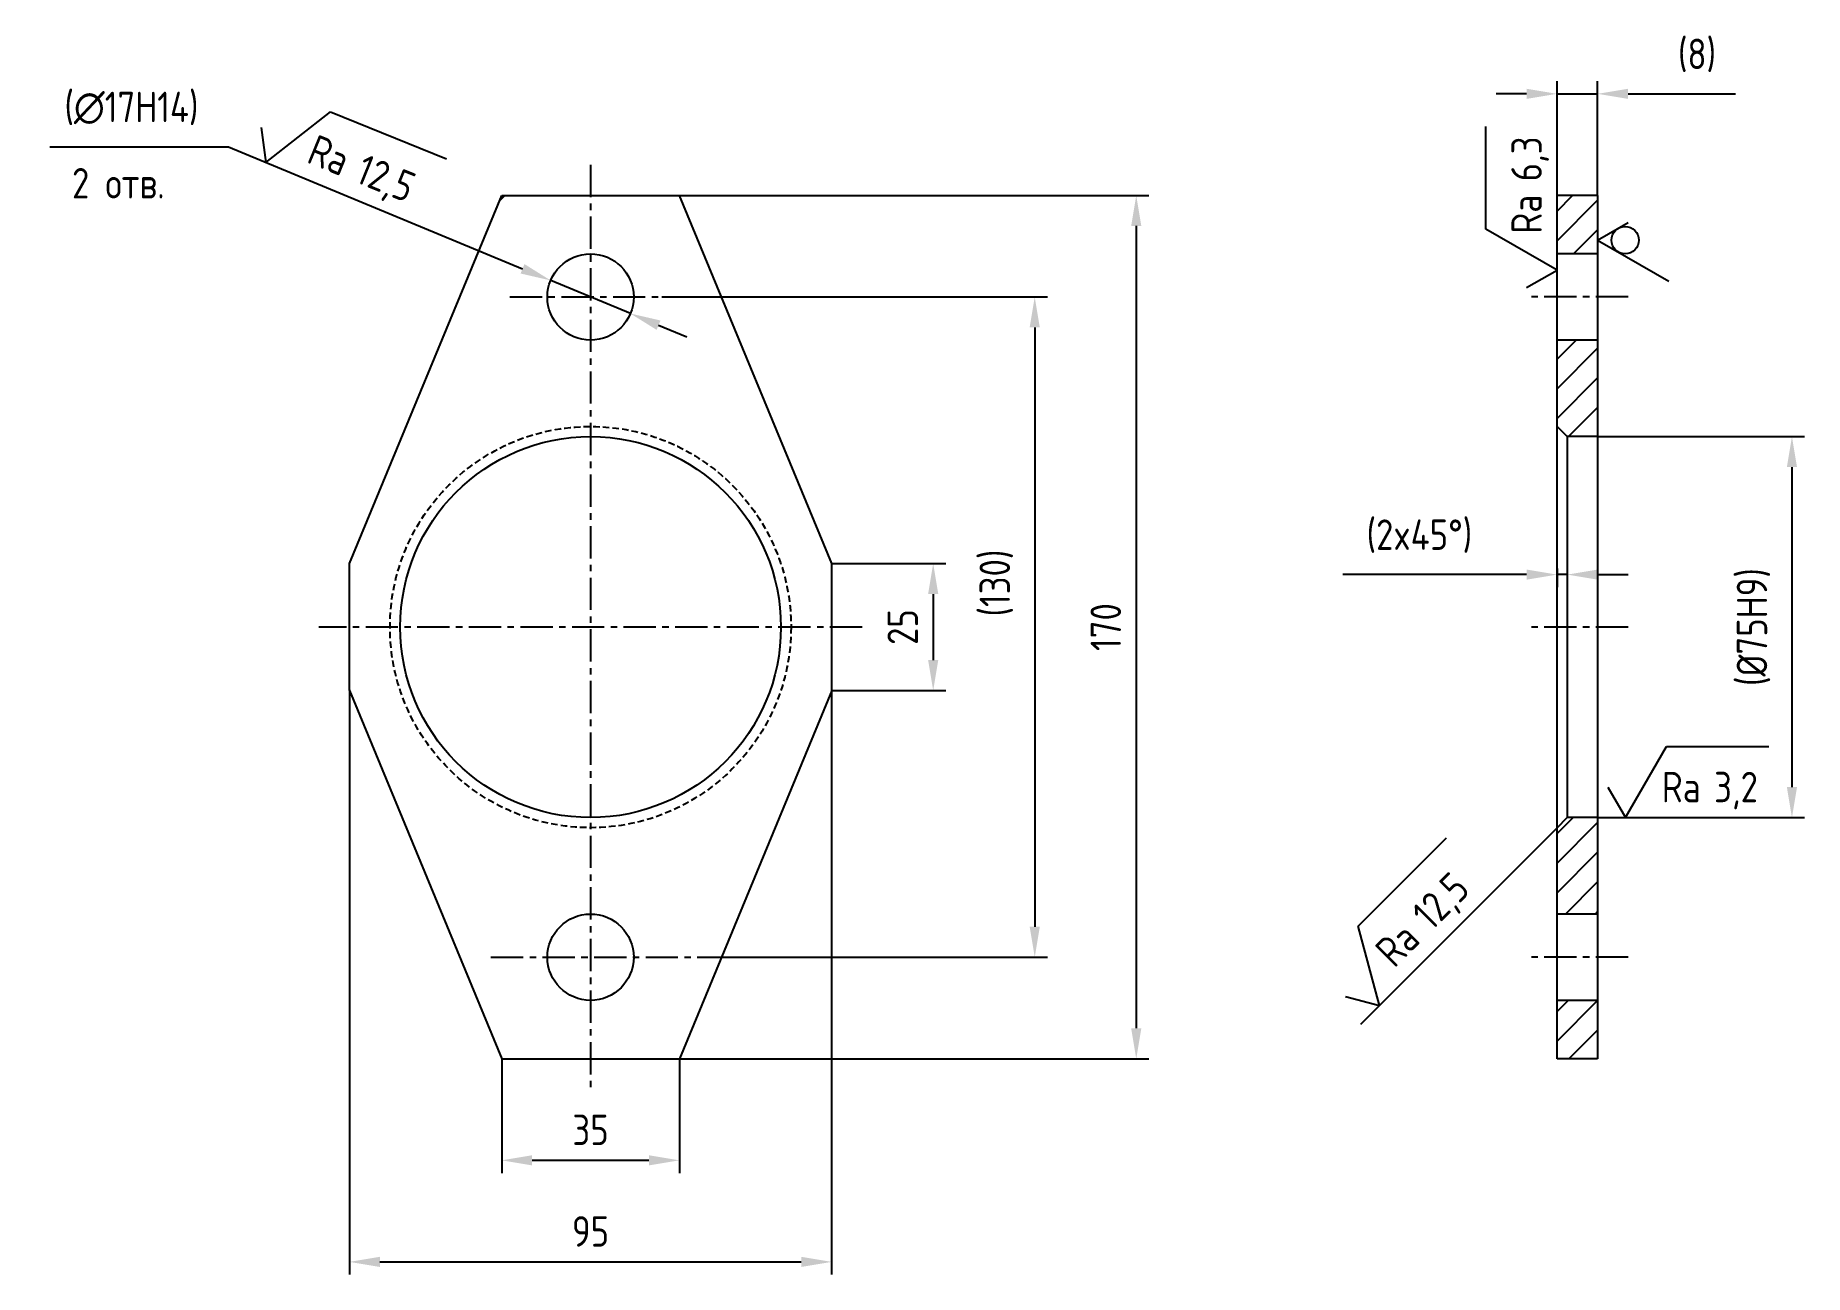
# Model space of a CAD drawing. Header units: millimetres. Extents: x 310 to 659, y 238 to 482.
import ezdxf

# ---------------------------------------------------------------- set-up
doc = ezdxf.new("R2010")
doc.units = ezdxf.units.MM
doc.header["$LTSCALE"] = 0.2
doc.linetypes.add('CENTER', pattern=[50.8, 31.75, -6.35, 6.35, -6.35])
doc.linetypes.add('HIDDEN', pattern=[9.525, 6.35, -3.175])
for name, color, linetype in [('Cen', 5, 'CENTER'), ('Cont', 6, 'Continuous'), ('Dim', 7, 'Continuous'), ('Hatch', 2, 'Continuous'), ('Hide', 2, 'HIDDEN'), ('Text', 3, 'Continuous')]:
    doc.layers.add(name, color=color, linetype=linetype)
doc.styles.add('Style1', font='romans.shx', dxfattribs={"width": 0.8})
doc.dimstyles.new('LIN2', dxfattribs={"dimscale": 2, "dimtxt": 3, "dimasz": 3, "dimexe": 1.25, "dimexo": 0, "dimgap": 1.5, "dimtad": 1, "dimdsep": 46, "dimtxsty": 'Style1', "dimcen": 2.5, "dimclrt": 3, "dimadec": 0, "dimazin": 0, "dimtfac": 1, "dimtmove": 0, "dimatfit": 3, "dimfxl": 1, "dimarcsym": 0})

# ---------------------------------------------------------------- blocks, each defined once
blk = doc.blocks.new('*D7')
at = {"layer": 'Dim', "color": 0, "lineweight": -2, "transparency": 16777216}
for p, q in [((433.82, 430.55), (509.75, 430.55)), ((507.25, 424.55), (507.25, 306.55)), ((440.79, 300.55), (509.75, 300.55))]:
    blk.add_line(p, q, dxfattribs=at)
at = {"layer": 'Dim', "color": 0, "transparency": 16777216}
for points in [[(506.25, 424.55), (508.25, 424.55), (507.25, 430.55)], [(506.25, 306.55), (508.25, 306.55), (507.25, 300.55)]]:
    blk.add_solid(points, dxfattribs=at)
at = {"layer": 'Dim', "color": 3, "transparency": 16777216, "insert": (499.68, 374.22), "char_height": 6, "attachment_point": 5, "rotation": 90, "style": 'Style1'}
blk.add_mtext('(130)', dxfattribs=at)
blk = doc.blocks.new('*D8')
at = {"layer": 'Dim', "color": 0, "lineweight": -2, "transparency": 16777216}
for p, q in [((437.15, 450.55), (529.75, 450.55)), ((527.25, 444.55), (527.25, 286.55)), ((437.25, 280.55), (529.75, 280.55))]:
    blk.add_line(p, q, dxfattribs=at)
at = {"layer": 'Dim', "color": 0, "transparency": 16777216}
for points in [[(526.25, 444.55), (528.25, 444.55), (527.25, 450.55)], [(526.25, 286.55), (528.25, 286.55), (527.25, 280.55)]]:
    blk.add_solid(points, dxfattribs=at)
at = {"layer": 'Dim', "color": 3, "transparency": 16777216, "insert": (521.25, 365.55), "char_height": 6, "attachment_point": 5, "rotation": 90, "style": 'Style1'}
blk.add_mtext('170', dxfattribs=at)
blk = doc.blocks.new('*D9')
at = {"layer": 'Dim', "color": 0, "lineweight": -2, "transparency": 16777216}
for p, q in [((313.21, 460.1), (348.43, 460.1)), ((348.43, 460.1), (406.36, 436.1)), ((427.6, 427.29), (411.9, 433.8)), ((433.15, 425), (438.69, 422.7))]:
    blk.add_line(p, q, dxfattribs=at)
at = {"layer": 'Dim', "color": 0, "transparency": 16777216}
for points in [[(406.74, 437.02), (405.97, 435.17), (411.9, 433.8)], [(433.53, 425.92), (432.77, 424.07), (427.6, 427.29)]]:
    blk.add_solid(points, dxfattribs=at)
at = {"layer": 'Dim', "color": 3, "transparency": 16777216, "insert": (329.32, 467.67), "char_height": 6, "attachment_point": 5, "style": 'Style1'}
blk.add_mtext('(∅17H14)', dxfattribs=at)
blk = doc.blocks.new('*D10')
at = {"layer": 'Dim', "color": 0, "lineweight": -2, "transparency": 16777216}
for p, q in [((402.25, 280.55), (402.25, 258.05)), ((437.25, 280.55), (437.25, 258.05)), ((408.25, 260.55), (431.25, 260.55))]:
    blk.add_line(p, q, dxfattribs=at)
at = {"layer": 'Dim', "color": 0, "transparency": 16777216}
for points in [[(408.25, 261.55), (408.25, 259.55), (402.25, 260.55)], [(431.25, 261.55), (431.25, 259.55), (437.25, 260.55)]]:
    blk.add_solid(points, dxfattribs=at)
at = {"layer": 'Dim', "color": 3, "transparency": 16777216, "insert": (419.75, 266.55), "char_height": 6, "attachment_point": 5, "style": 'Style1'}
blk.add_mtext('35', dxfattribs=at)
blk = doc.blocks.new('*D11')
at = {"layer": 'Dim', "color": 0, "lineweight": -2, "transparency": 16777216}
for p, q in [((372.25, 353.21), (372.25, 238.05)), ((467.25, 353.05), (467.25, 238.05)), ((378.25, 240.55), (461.25, 240.55))]:
    blk.add_line(p, q, dxfattribs=at)
at = {"layer": 'Dim', "color": 0, "transparency": 16777216}
for points in [[(378.25, 241.55), (378.25, 239.55), (372.25, 240.55)], [(461.25, 241.55), (461.25, 239.55), (467.25, 240.55)]]:
    blk.add_solid(points, dxfattribs=at)
at = {"layer": 'Dim', "color": 3, "transparency": 16777216, "insert": (419.75, 246.55), "char_height": 6, "attachment_point": 5, "style": 'Style1'}
blk.add_mtext('95', dxfattribs=at)
blk = doc.blocks.new('SHERISO_01')
at = {"layer": 'Text'}
blk.add_line((4.04, 7), (16.36, 7), dxfattribs=at)
blk.add_lwpolyline([(-1.73, 3), (0, 0), (4.04, 7)], dxfattribs=at)
at = {"layer": 'Text', "style": 'Style1', "width": 0.8}
blk.add_text('Ra', height=3, dxfattribs=at).set_placement((3.58, 1.5))
blk.add_attdef('12,5', (8.73, 1.5), '', height=3, dxfattribs=at)
blk = doc.blocks.new('*D12')
at = {"layer": 'Dim', "color": 0, "lineweight": -2, "transparency": 16777216}
for p, q in [((467.25, 378.05), (489.75, 378.05)), ((487.25, 372.05), (487.25, 359.05)), ((467.25, 353.05), (489.75, 353.05))]:
    blk.add_line(p, q, dxfattribs=at)
at = {"layer": 'Dim', "color": 0, "transparency": 16777216}
for points in [[(486.25, 372.05), (488.25, 372.05), (487.25, 378.05)], [(486.25, 359.05), (488.25, 359.05), (487.25, 353.05)]]:
    blk.add_solid(points, dxfattribs=at)
at = {"layer": 'Dim', "color": 3, "transparency": 16777216, "insert": (481.25, 365.55), "char_height": 6, "attachment_point": 5, "rotation": 90, "style": 'Style1'}
blk.add_mtext('25', dxfattribs=at)
blk = doc.blocks.new('*D13')
at = {"layer": 'Dim', "color": 0, "lineweight": -2, "transparency": 16777216}
for p, q in [((604.14, 470.55), (598.14, 470.55)), ((610.14, 450.55), (610.14, 473.05)), ((610.14, 470.55), (618.14, 470.55)), ((618.14, 450.55), (618.14, 473.05)), ((624.14, 470.55), (645.28, 470.55))]:
    blk.add_line(p, q, dxfattribs=at)
at = {"layer": 'Dim', "color": 0, "transparency": 16777216}
for points in [[(604.14, 471.55), (604.14, 469.55), (610.14, 470.55)], [(624.14, 471.55), (624.14, 469.55), (618.14, 470.55)]]:
    blk.add_solid(points, dxfattribs=at)
at = {"layer": 'Dim', "color": 3, "transparency": 16777216, "insert": (637.71, 478.12), "char_height": 6, "attachment_point": 5, "style": 'Style1'}
blk.add_mtext('(8)', dxfattribs=at)
blk = doc.blocks.new('*D14')
at = {"layer": 'Dim', "color": 0, "lineweight": -2, "transparency": 16777216}
for p, q in [((610.14, 377.08), (610.14, 373.38)), ((612.14, 377.08), (612.14, 373.38)), ((604.14, 375.88), (567.91, 375.88)), ((612.14, 375.88), (610.14, 375.88)), ((618.14, 375.88), (624.14, 375.88))]:
    blk.add_line(p, q, dxfattribs=at)
at = {"layer": 'Dim', "color": 0, "transparency": 16777216}
for points in [[(604.14, 376.88), (604.14, 374.88), (610.14, 375.88)], [(618.14, 376.88), (618.14, 374.88), (612.14, 375.88)]]:
    blk.add_solid(points, dxfattribs=at)
at = {"layer": 'Dim', "color": 3, "transparency": 16777216, "insert": (583.02, 383.45), "char_height": 6, "attachment_point": 5, "style": 'Style1'}
blk.add_mtext('(2x45%%D)', dxfattribs=at)
blk = doc.blocks.new('*D15')
at = {"layer": 'Dim', "color": 0, "lineweight": -2, "transparency": 16777216}
for p, q in [((618.14, 403.05), (658.91, 403.05)), ((656.41, 397.05), (656.41, 334.05)), ((618.14, 328.05), (658.91, 328.05))]:
    blk.add_line(p, q, dxfattribs=at)
at = {"layer": 'Dim', "color": 0, "transparency": 16777216}
for points in [[(655.41, 397.05), (657.41, 397.05), (656.41, 403.05)], [(655.41, 334.05), (657.41, 334.05), (656.41, 328.05)]]:
    blk.add_solid(points, dxfattribs=at)
at = {"layer": 'Dim', "color": 3, "transparency": 16777216, "insert": (648.83, 365.55), "char_height": 6, "attachment_point": 5, "rotation": 90, "style": 'Style1'}
blk.add_mtext('(%%C75H9)', dxfattribs=at)
blk = doc.blocks.new('SHERISO_04')
at = {"layer": 'Text'}
blk.add_line((4.04, 7), (14.12, 7), dxfattribs=at)
blk.add_lwpolyline([(-1.73, 3), (0, 0), (4.04, 7)], dxfattribs=at)
at = {"layer": 'Text', "style": 'Style1', "width": 0.8}
blk.add_text('Ra', height=3, dxfattribs=at).set_placement((3.58, 1.5))
blk.add_attdef('3,2', (8.73, 1.5), '', height=3, dxfattribs=at)
blk = doc.blocks.new('SHERISO_09')
at = {"layer": 'Text'}
for q in [(4.04, 7), (-1.73, 3)]:
    blk.add_line((0, 0), q, dxfattribs=at)
blk.add_circle((0, 2.71), 1.35, dxfattribs=at)
blk = doc.blocks.new('SHERISO_03')
at = {"layer": 'Text'}
blk.add_line((4.04, 7), (14.12, 7), dxfattribs=at)
blk.add_lwpolyline([(-1.73, 3), (0, 0), (4.04, 7)], dxfattribs=at)
at = {"layer": 'Text', "style": 'Style1', "width": 0.8}
blk.add_text('Ra', height=3, dxfattribs=at).set_placement((3.58, 1.5))
blk.add_attdef('6,3', (8.73, 1.5), '', height=3, dxfattribs=at)

msp = doc.modelspace()

# ---------------------------------------------------------------- hatches: boundary and pattern name
at = {"layer": 'Hatch'}
h = msp.add_hatch(dxfattribs=at)
h.set_pattern_fill('ANSI31', color=256, scale=1.3, style=0)
h.set_pattern_definition([(45, (492.701, -2086.5538), (-2.918583, 2.918583), [])])
h.paths.add_polyline_path([(618.137, 450.546), (610.137, 450.546), (610.137, 448.046), (610.137, 448.046), (610.137, 439.046), (618.137, 439.046), (618.137, 442.298), (617.937, 442.413), (618.137, 442.529)])
h.paths.add_polyline_path([(610.137, 405.046), (612.137, 403.046), (618.137, 403.046), (618.137, 422.046), (610.137, 422.046), (610.137, 413.046), (610.137, 413.046)])
h.paths.add_polyline_path([(610.137, 318.047), (610.137, 309.047), (618.137, 309.047), (618.137, 328.047), (612.137, 328.047), (610.137, 326.047), (610.137, 318.047)])
h.paths.add_polyline_path([(618.137, 292.047), (610.137, 292.047), (610.137, 283.047), (610.137, 283.047), (610.137, 280.546), (618.137, 280.546)])
h.paths.add_polyline_path([(610.066, 452.449), (610.066, 465.849), (599.352, 465.849), (599.352, 452.449)], flags=9)

# ---------------------------------------------------------------- linework, layer by layer
at = {"layer": 'Cen'}
for p, q in [((419.752, 456.546), (419.752, 274.546)), ((403.858, 430.546), (433.824, 430.546)), ((624.137, 430.546), (604.137, 430.546)), ((473.252, 365.546), (366.252, 365.546)), ((624.137, 365.546), (604.137, 365.546)), ((400.142, 300.546), (440.792, 300.546)), ((624.137, 300.546), (604.137, 300.546))]:
    msp.add_line(p, q, dxfattribs=at)
at = {"layer": 'Cont'}
for p, q in [((372.252, 378.046), (402.252, 450.547)), ((401.994, 449.689), (402.852, 450.546)), ((402.252, 450.546), (437.252, 450.547)), ((467.252, 378.046), (437.252, 450.547)), ((618.137, 450.546), (610.137, 450.546)), ((610.137, 280.546), (610.137, 450.546)), ((618.137, 450.546), (618.137, 280.546)), ((618.137, 439.046), (610.137, 439.046)), ((618.137, 422.046), (610.137, 422.046)), ((610.137, 405.046), (612.137, 403.046)), ((612.137, 403.046), (612.137, 328.047)), ((618.137, 403.046), (612.137, 403.046)), ((372.252, 353.046), (372.252, 378.046)), ((467.252, 353.046), (467.252, 378.046)), ((372.252, 353.046), (402.252, 280.546)), ((467.252, 353.046), (437.252, 280.546)), ((610.137, 326.047), (612.137, 328.047)), ((618.137, 328.047), (612.137, 328.047)), ((618.137, 309.047), (610.137, 309.047)), ((618.137, 292.047), (610.137, 292.047)), ((402.252, 280.546), (437.252, 280.546)), ((618.137, 280.546), (610.137, 280.546))]:
    msp.add_line(p, q, dxfattribs=at)
for centre, radius in [((419.752, 430.546), 8.5), ((419.752, 365.546), 37.5), ((419.752, 300.546), 8.5)]:
    msp.add_circle(centre, radius, dxfattribs=at)
at = {"layer": 'Dim'}
msp.add_line((610.137, 326.047), (571.397, 287.307), dxfattribs=at)
at = {"layer": 'Hide'}
msp.add_circle((419.752, 365.546), 39.5, dxfattribs=at)

# ---------------------------------------------------------------- block references
at = {"layer": 'Dim'}
for name, p, xscale, yscale, zscale, rotation, values in [('SHERISO_01', (355.797, 457.048), 2.000000000000059, 2.000000000000059, 2.000000000000059, 337.9309606874337, {'12,5': '12,5'}), ('SHERISO_03', (610.137, 435.853), 2, 2, 2, 90, {'6,3': '6,3'}), ('SHERISO_01', (575.134, 291.043), 2, 2, 2, 45, {'12,5': '12,5'})]:
    msp.add_blockref(name, p, dxfattribs=dict(at, xscale=xscale, yscale=yscale, zscale=zscale, rotation=rotation)).add_auto_attribs(values)
at = {"layer": 'Dim', "xscale": 2, "yscale": 2, "zscale": 2, "rotation": 270}
msp.add_blockref('SHERISO_09', (618.137, 441.741), dxfattribs=at)
at = {"layer": 'Dim', "xscale": 2, "yscale": 2, "zscale": 2}
msp.add_blockref('SHERISO_04', (623.611, 328.047), dxfattribs=at).add_auto_attribs({'3,2': '3,2'})

# ---------------------------------------------------------------- texts
at = {"layer": 'Text', "style": 'Style1', "width": 0.8}
msp.add_text('2 отв.', height=6, dxfattribs=at).set_placement((317.604, 449.945))

# ---------------------------------------------------------------- dimensions: what is measured, and where the dimension line sits
at = {"layer": 'Dim'}
dim = msp.add_linear_dim(base=(618.137, 470.546), p1=(610.137, 450.546), p2=(618.137, 450.546), text='(<>)', dimstyle='LIN2', dxfattribs=at)
dim.commit()
dim.dimension.update_dxf_attribs({"geometry": '*D13', "text_midpoint": (637.709, 478.118)})
dim = msp.add_diameter_dim_2p(p1=(427.605, 427.293), p2=(411.9, 433.8), text='(<>H14)', dimstyle='LIN2', override={"dimtoh": 1}, dxfattribs=at)
dim.commit()
dim.dimension.update_dxf_attribs({"geometry": '*D9', "text_midpoint": (329.32, 460.099), "dimtype": 163})
dim = msp.add_linear_dim(base=(527.252, 280.546), p1=(437.155, 450.546), p2=(437.252, 280.546), angle=90, dimstyle='LIN2', dxfattribs=at)
dim.commit()
dim.dimension.update_dxf_attribs({"geometry": '*D8', "text_midpoint": (527.252, 365.546), "dimtype": 160})
dim = msp.add_linear_dim(base=(507.252, 300.546), p1=(433.824, 430.546), p2=(440.792, 300.546), angle=90, text='(<>)', dimstyle='LIN2', dxfattribs=at)
dim.commit()
dim.dimension.update_dxf_attribs({"geometry": '*D7', "text_midpoint": (507.252, 374.217), "dimtype": 160})
dim = msp.add_linear_dim(base=(656.406, 328.047), p1=(618.137, 403.046), p2=(618.137, 328.047), angle=90, text='(%%C<>H9)', dimstyle='LIN2', override={"dimpost": ''}, dxfattribs=at)
dim.commit()
dim.dimension.update_dxf_attribs({"geometry": '*D15', "text_midpoint": (648.834, 365.546)})
dim = msp.add_linear_dim(base=(610.137, 375.877), p1=(612.137, 377.082), p2=(610.137, 377.082), text='(<>x45%%D)', dimstyle='LIN2', dxfattribs=at)
dim.commit()
dim.dimension.update_dxf_attribs({"geometry": '*D14', "text_midpoint": (583.023, 375.877), "dimtype": 160})
dim = msp.add_linear_dim(base=(487.252, 353.046), p1=(467.252, 378.046), p2=(467.252, 353.046), angle=90, dimstyle='LIN2', dxfattribs=at)
dim.commit()
dim.dimension.update_dxf_attribs({"geometry": '*D12', "text_midpoint": (481.252, 365.546)})
for base, p1, p2, picture, middle in [((467.252, 240.546), (372.252, 353.208), (467.252, 353.046), '*D11', (419.752, 246.546)), ((437.252, 260.546), (402.252, 280.546), (437.252, 280.546), '*D10', (419.752, 266.546))]:
    dim = msp.add_linear_dim(base=base, p1=p1, p2=p2, dimstyle='LIN2', dxfattribs=at)
    dim.commit()
    dim.dimension.update_dxf_attribs({"geometry": picture, "text_midpoint": middle})

doc.saveas('drawing.dxf')
